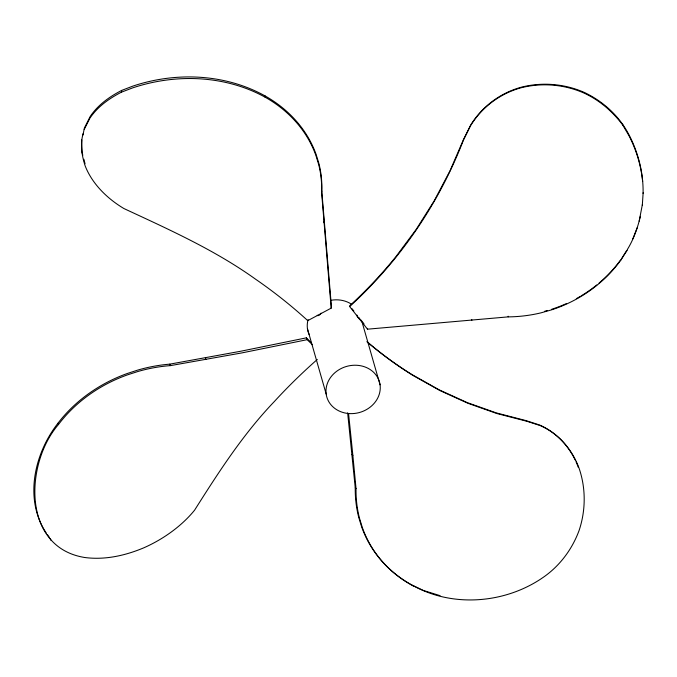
<?xml version="1.0" encoding="UTF-8"?>
<svg xmlns="http://www.w3.org/2000/svg" width="677" height="677" viewBox="0 0 677 677"><rect width="100%" height="100%" fill="white"/><g stroke="black" fill="none" stroke-linecap="round" stroke-linejoin="round"><path stroke-width="1.02" d="M642.312 205.266L643.15 192.717M627.283 250.126L620.716 260.239A132.032 119.609 -11.9 0 1 551.577 309.854L540.965 312.85A133.674 122.723 -9.8 0 1 508.19 316.878L367.493 329.183L349.654 306.554L349.721 305.759A464.304 449.587 11.9 0 0 396.062 256.456L416.237 229.317L434.262 200.714L450.044 170.731L463.5 139.496L470.684 125.033A89.347 87.638 39.2 0 1 521.341 87.181C542.649 81.79 565.447 83.813 585.461 92.952L585.833 93.172C603.833 102.041 619.286 116.266 628.603 134.114L628.958 134.706C638.326 152.774 643.488 173.05 643.082 193.453M367.493 329.183L367.569 328.362M349.654 306.554A464.194 449.9 12.9 0 0 395.994 257.243L396.764 256.245C424.767 221.227 447.302 181.893 463.449 140.08L463.5 139.496M508.19 316.878L508.19 316.227M642.642 181.546C641.043 165.493 636.304 149.845 628.882 135.527L622.628 124.881L622.696 124.06M620.716 260.239L624.253 254.315M84.219 129.442L89.923 118.153C97.708 106.585 109.209 98.47 121.445 92.174L121.665 90.422L132.709 86.165C175.732 71.686 225.153 73.691 265.198 95.982A132.48 112.737 -6.1 0 1 316.032 154.204L318.808 163.182A133.885 112.797 -3.4 0 1 321.77 190.889L331.4 306.376L331.18 308.145L307.756 320.636A464.194 359.157 10.5 0 0 257.209 280.32L256.185 279.635C215.354 250.236 169.309 229.647 123.925 208.55A89.042 62.953 18.2 0 1 85.124 165.78C81.756 155.405 80.004 144.184 83.169 133.513M331.18 308.145L321.592 192.26A133.674 113.287 -4.9 0 0 318.655 164.418L315.88 155.388A132.032 113.093 -8 0 0 265.054 97.149L265.198 95.982M321.592 192.302L321.77 190.889M323.995 222.767L324.198 221.294M642.371 204.572L639.164 221.134M82.975 134.994L84.397 127.987L90.159 116.537C97.92 104.927 109.403 96.735 121.665 90.422M640.383 216.301C637.616 227.946 633.638 239.32 627.334 249.559M632.826 238.871L637.192 227.76M463.449 140.08L470.633 125.575A89.042 87.409 45.4 0 1 521.29 87.722C542.615 82.374 565.413 84.481 585.393 93.68L585.707 93.866C600.414 100.991 612.829 111.883 622.628 124.881M624.769 253.52L626.817 250.346M312.385 344.711L307.172 339.676L241.528 352.979L170.443 365.614A133.674 109.437 -20.3 0 0 138.125 371.436L127.623 374.813A132.032 110.436 -19.1 0 0 58.493 424.487C25.218 462.729 21.503 546.601 83.897 557.357L84.185 557.425C104.537 560.268 125.076 555.69 143.82 547.811A89.042 52.967 -28 0 0 194.553 510.221C218.671 472.114 243.221 433.915 274.634 401.233L275.437 400.335A464.194 322.117 -25.5 0 1 317.31 359.445M311.538 342.875L306.342 337.848L240.826 351.219L169.775 364.15A133.885 108.354 -20.8 0 0 137.549 370.15L127.064 373.577A132.48 109.352 -19.9 0 0 57.943 423.26C34.299 453.463 23.813 499.296 46.239 533.002M121.445 92.174L132.489 87.942C175.487 73.471 224.882 75.029 265.054 97.158M544.663 311.259L547.397 310.498M170.392 365.622L169.775 364.15M347.639 412.852L355.247 487.855A133.885 119.254 -31 0 0 358.802 517.617L361.704 527.044A132.48 117.654 -27.4 0 0 412.555 585.343C452.143 607.557 503.57 603.681 541.092 578.801L541.668 578.395C558.652 567.216 571.557 550.409 578.733 531.437L578.886 531.106C585.833 510.788 586.037 488.43 579.03 468.112A89.042 77.432 -69.6 0 0 540.314 425.613L526.596 421.196L496.986 413.571L468.069 403.348L440.084 390.646L413.275 375.625A464.194 412.868 -54.3 0 1 366.866 341.631M575.196 460.022A89.347 78.067 -67.4 0 0 539.662 425.029L525.902 420.569L496.19 412.86L467.206 402.578L439.178 389.834L412.335 374.779A464.304 413.198 -53.6 0 1 367.476 342.105M440.05 595.658L424.056 590.657M423.133 590.327L412.555 585.343M525.902 420.569L526.596 421.196M355.247 487.855L356.034 488.557A133.674 118.873 -28.9 0 0 359.487 518.235L362.364 527.637A132.032 116.952 -24.9 0 0 413.207 585.935M351.989 454.546L352.869 455.443L356.034 488.608M360.849 319.891L363.972 323.834M352.082 308.771L353.843 311.031M47.356 534.568L49.599 537.69M306.342 337.848L307.172 339.676M57.943 423.269L58.501 424.487M50.157 538.477L50.987 540.297M205.368 357.871L205.994 359.521M362.178 322.438L380.068 384.824A27.385 23.923 -16 0 1 342.46 412.318A27.385 23.923 -16 0 1 336.841 371.157A27.385 23.923 -16 0 1 380.068 384.824M307.426 328.633L326.179 394.039M83.855 159.247L85.04 163.724M82.822 155.304L82.035 152.249L81.739 139.919M348.587 413.774L352.869 455.443M471.767 319.603L471.827 320.323M576.059 461.858A89.347 78.067 -67.4 0 1 578.386 467.528M359.394 317.962A2.446 0.457 53.8 0 1 358.632 318.266M358.243 317.801A2.446 0.457 53.8 0 1 357.041 315.16M620.208 260.467A132.48 121.039 -10.6 0 1 599.06 283.071M596.801 284.941A132.48 121.039 -10.6 0 1 591.343 289.13M590.547 289.705A132.48 121.039 -10.6 0 1 581.484 295.688M580.638 296.196A132.48 121.039 -10.6 0 1 576.33 298.659M566.539 303.541A132.48 121.039 -10.6 0 1 551.628 309.304M321.008 313.163A2.446 1.1 -41.7 0 1 318.977 315.296A2.446 1.1 -41.7 0 1 317.225 315.237M309.186 334.624A27.385 23.923 -16 0 1 308.103 319.629M331.121 300.258A27.385 23.923 -16 0 1 351.126 303.965"/></g></svg>
